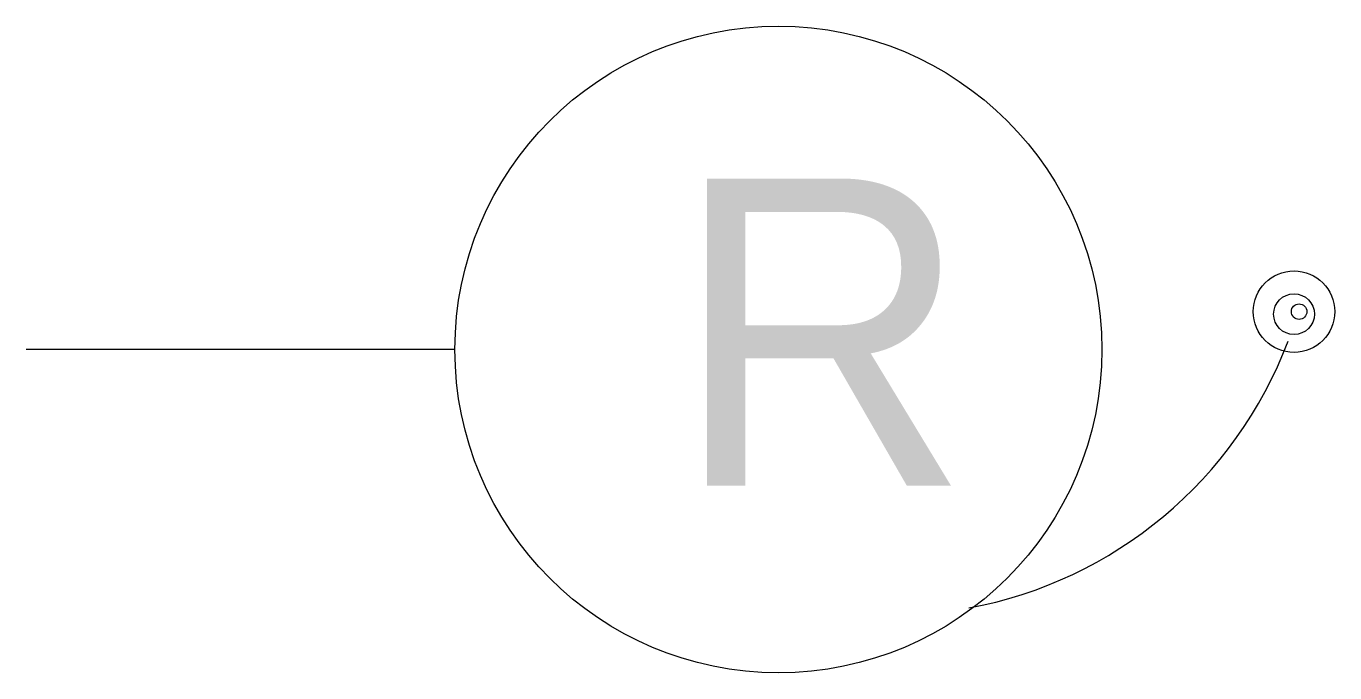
# Model space of a CAD drawing. Extents: x 0 to 0.426, y -0.105 to 0.105.
import ezdxf

# ---------------------------------------------------------------- set-up
doc = ezdxf.new("R2010")
doc.units = 0
doc.header["$LTSCALE"] = 250
doc.header["$MEASUREMENT"] = 0
doc.layers.add('TOMADAS-DIVERSAS', color=1, linetype='CONTINUOUS')
doc.styles.add('ROMANS', font='TXT', dxfattribs={"height": 2})

msp = doc.modelspace()

# ---------------------------------------------------------------- linework, layer by layer
at = {"layer": 'TOMADAS-DIVERSAS', "linetype": 'Continuous'}
msp.add_line((0.1394891045596063, 0), (0, 0), dxfattribs=at)
for centre, radius in [((0.2447353964475403, 0), 0.105246291887934), ((0.4124702435451436, 0.01232762818245652), 0.01327595678447189), ((0.4124702435451436, 0.01149692547474381), 0.006637978392235944), ((0.4141182933528713, 0.01232762818245652), 0.002517853872917075)]:
    msp.add_circle(centre, radius, dxfattribs=at)
msp.add_arc((0.2814509448717955, 0.05162127390420155), 0.1380699215351464, 280.5070199253836, 339.2295459274568, dxfattribs=at)

# ---------------------------------------------------------------- texts
at = {"layer": 'TOMADAS-DIVERSAS', "linetype": 'Continuous', "style": 'ROMANS'}
msp.add_attdef('R', (0.2105048714944835, -0.0443435557437378), '', height=0.1, dxfattribs=at)

doc.saveas('drawing.dxf')
